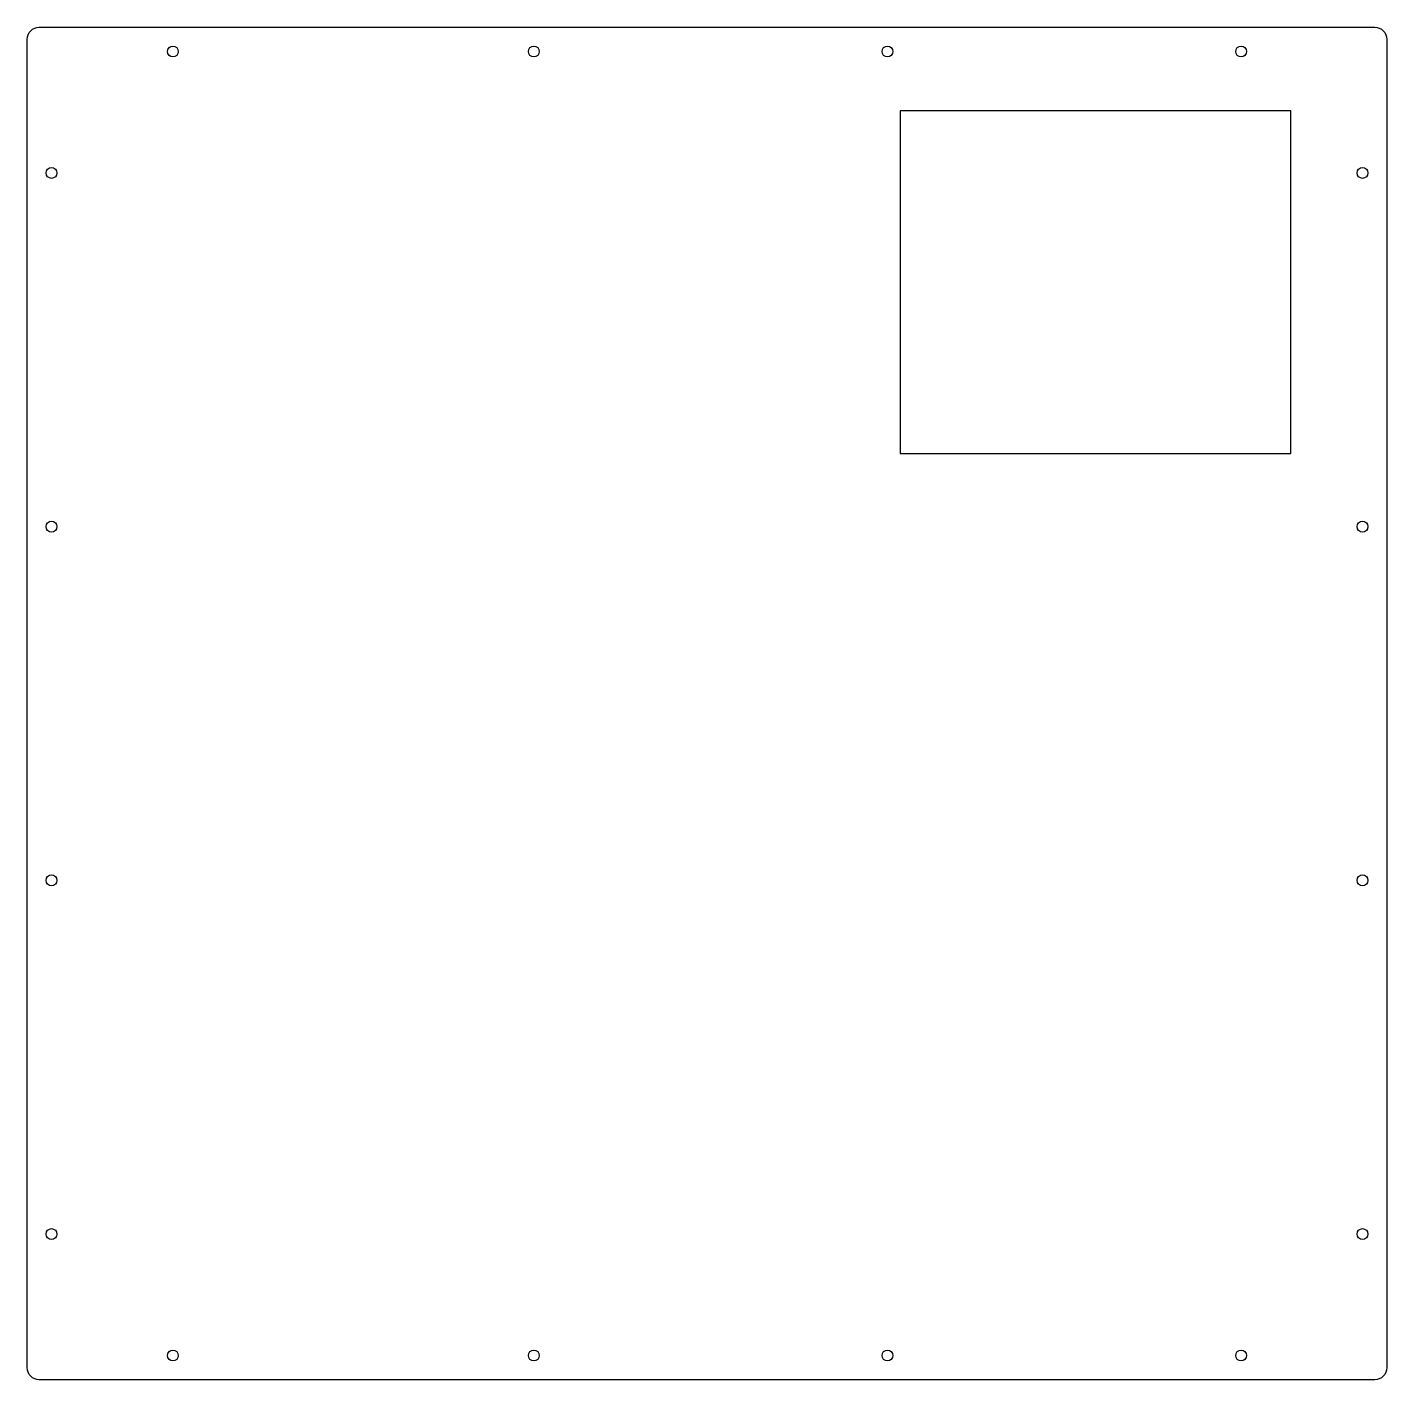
# Model space of a CAD drawing. Header units: millimetres. Extents: x -280 to 280, y -279 to 279.
import ezdxf

# ---------------------------------------------------------------- set-up
doc = ezdxf.new("R2010")
doc.units = ezdxf.units.MM
doc.layers.get('0').update_dxf_attribs({"linetype": 'CONTINUOUS'})

msp = doc.modelspace()

# ---------------------------------------------------------------- linework, layer by layer
msp.add_lwpolyline([(280, -273.5, -0.414214), (275, -278.5), (-275, -278.5, -0.414214), (-280, -273.5), (-280, 273.5, -0.414214), (-275, 278.5), (275, 278.5, -0.414214), (280, 273.5)], format="xyb", close=True)
msp.add_lwpolyline([(79.5, 244), (79.5, 103), (240.5, 103), (240.5, 244)], close=True)
for centre in [(-220, 268.5), (-71.33, 268.5), (74.33, 268.5), (220, 268.5), (-270, 218.5), (270, 218.5), (-270, 72.83), (270, 72.83), (-270, -72.83), (270, -72.83), (-270, -218.5), (270, -218.5), (-220, -268.5), (-71.33, -268.5), (74.33, -268.5), (220, -268.5)]:
    msp.add_circle(centre, 2.25)

doc.saveas('drawing.dxf')
